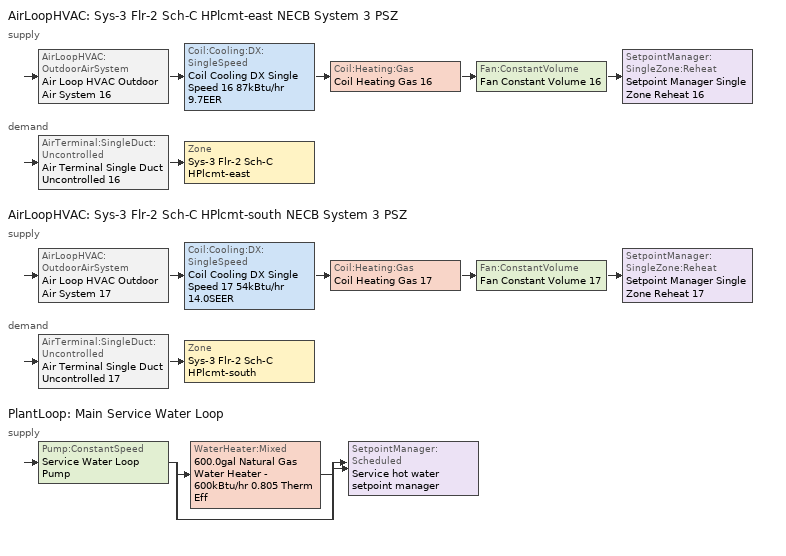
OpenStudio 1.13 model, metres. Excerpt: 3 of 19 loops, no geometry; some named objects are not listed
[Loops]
AirLoopHVAC 'Sys-3 Flr-2 Sch-C HPlcmt-east NECB System 3 PSZ'
 supply: AirLoopHVAC:OutdoorAirSystem 'Air Loop HVAC Outdoor Air System 16' > Coil:Cooling:DX:SingleSpeed 'Coil Cooling DX Single Speed 16 87kBtu/hr 9.7EER' > Coil:Heating:Gas 'Coil Heating Gas 16' > Fan:ConstantVolume 'Fan Constant Volume 16' > SetpointManager:SingleZone:Reheat 'Setpoint Manager Single Zone Reheat 16'
 demand: AirTerminal:SingleDuct:Uncontrolled 'Air Terminal Single Duct Uncontrolled 16' > Zone 'Sys-3 Flr-2 Sch-C HPlcmt-east'
AirLoopHVAC 'Sys-3 Flr-2 Sch-C HPlcmt-south NECB System 3 PSZ'
 supply: AirLoopHVAC:OutdoorAirSystem 'Air Loop HVAC Outdoor Air System 17' > Coil:Cooling:DX:SingleSpeed 'Coil Cooling DX Single Speed 17 54kBtu/hr 14.0SEER' > Coil:Heating:Gas 'Coil Heating Gas 17' > Fan:ConstantVolume 'Fan Constant Volume 17' > SetpointManager:SingleZone:Reheat 'Setpoint Manager Single Zone Reheat 17'
 demand: AirTerminal:SingleDuct:Uncontrolled 'Air Terminal Single Duct Uncontrolled 17' > Zone 'Sys-3 Flr-2 Sch-C HPlcmt-south'
PlantLoop 'Main Service Water Loop'
 supply: Pump:ConstantSpeed 'Service Water Loop Pump' > split
  | WaterHeater:Mixed '600.0gal Natural Gas Water Heater - 600kBtu/hr 0.805 Therm Eff'
  | bypass
  join > SetpointManager:Scheduled 'Service hot water setpoint manager'
[Sizing:Zone] Zone Cooling Design Supply Air Temperature Input Method=SupplyAirTemperature; Zone Cooling Design Supply Air Temperature {C}=13; Zone Cooling Design Supply Air Temperature Difference {deltaC}=11.11; Zone Heating Design Supply Air Temperature Input Method=SupplyAirTemperature; Zone Heating Design Supply Air Temperature {C}=43; Zone Heating Design Supply Air Temperature Difference {deltaC}=11.11; Zone Cooling Design Supply Air Humidity Ratio {kg-H2O/kg-air}=0.0085; Zone Heating Design Supply Air Humidity Ratio {kg-H2O/kg-air}=0.008; Zone Heating Sizing Factor=1.3; Zone Cooling Sizing Factor=1.1; Cooling Design Air Flow Method=DesignDay; Heating Design Air Flow Method=DesignDay; Account for Dedicated Outdoor Air System=No; Dedicated Outdoor Air System Control Strategy=NeutralSupplyAir; Dedicated Outdoor Air Low Setpoint Temperature for Design {C}=autosize; Dedicated Outdoor Air High Setpoint Temperature for Design {C}=autosize
Sys-3 Flr-2 Sch-C HPlcmt-east; Sys-3 Flr-2 Sch-C HPlcmt-south
[Zone equipment]
Sys-3 Flr-2 Sch-C HPlcmt-east: Air Terminal Single Duct Uncontrolled 16, Zone HVAC Baseboard Convective Water 16
Sys-3 Flr-2 Sch-C HPlcmt-south: Air Terminal Single Duct Uncontrolled 17, Zone HVAC Baseboard Convective Water 17
[PlantLoop]
Main Service Water Loop: Maximum Loop Temperature {C}=60; Minimum Loop Temperature {C}=10; Plant Loop Volume {m3}=Autocalculate; Load Distribution Scheme=Optimal
[Sizing:Plant]
Main Service Water Loop: Loop Type=Heating; Design Loop Exit Temperature {C}=60; Loop Design Temperature Difference {deltaC}=5; Sizing Option=NonCoincident; Zone Timesteps in Averaging Window=1; Coincident Sizing Factor Mode=None
[Pump:ConstantSpeed]
Service Water Loop Pump: Rated Flow Rate {m3/s}=autosize; Rated Pump Head {Pa}=34026; Rated Power Consumption {W}=autosize; Motor Efficiency=1; Fraction of Motor Inefficiencies to Fluid Stream=0; Pump Control Type=Intermittent
[AirLoopHVAC] Design Supply Air Flow Rate {m3/s}=AutoSize
Name | Availability Schedule | Availability Manager
Sys-3 Flr-2 Sch-C HPlcmt-east NECB System 3 PSZ | Sys-3 Flr-2 Sch-C HPlcmt-east NECB System 3 PSZ Occ Sch | Availability Manager Night Cycle 11
Sys-3 Flr-2 Sch-C HPlcmt-south NECB System 3 PSZ | Sys-3 Flr-2 Sch-C HPlcmt-south NECB System 3 PSZ Occ Sch | Availability Manager Night Cycle 12
[Sizing:System] Type of Load to Size On=Sensible; Design Outdoor Air Flow Rate {m3/s}=Autosize; Minimum System Air Flow Ratio=1; Preheat Design Temperature {C}=7; Preheat Design Humidity Ratio {kg-H2O/kg-Air}=0.008; Precool Design Temperature {C}=13; Precool Design Humidity Ratio {kg-H2O/kg-Air}=0.008; Central Cooling Design Supply Air Temperature {C}=13; Central Heating Design Supply Air Temperature {C}=43; Sizing Option=NonCoincident; 100% Outdoor Air in Cooling=No; 100% Outdoor Air in Heating=No; Central Cooling Design Supply Air Humidity Ratio {kg-H2O/kg-Air}=0.0085; Central Heating Design Supply Air Humidity Ratio {kg-H2O/kg-Air}=0.008; Cooling Design Air Flow Method=DesignDay; Cooling Design Air Flow Rate {m3/s}=0; Heating Design Air Flow Method=DesignDay; Heating Design Air Flow Rate {m3/s}=0; System Outdoor Air Method=ZoneSum; Zone Maximum Outdoor Air Fraction=1; Cooling Supply Air Flow Rate Per Floor Area {m3/s-m2}=0.00996765; Cooling Fraction of Autosized Cooling Supply Air Flow Rate=1; Cooling Supply Air Flow Rate Per Unit Cooling Capacity {m3/s-W}=3.94755e-05; Heating Supply Air Flow Rate Per Floor Area {m3/s-m2}=0.00996765; Heating Fraction of Autosized Heating Supply Air Flow Rate=1; Heating Fraction of Autosized Cooling Supply Air Flow Rate=1; Heating Supply Air Flow Rate Per Unit Heating Capacity {m3/s-W}=3.15882e-05; Cooling Design Capacity Method=CoolingDesignCapacity; Cooling Design Capacity {W}=autosize; Cooling Design Capacity Per Floor Area {W/m2}=234.7; Fraction of Autosized Cooling Design Capacity=1; Heating Design Capacity Method=HeatingDesignCapacity; Heating Design Capacity {W}=autosize; Heating Design Capacity Per Floor Area {W/m2}=157; Fraction of Autosized Heating Design Capacity=1; Central Cooling Capacity Control Method=OnOff
Sys-3 Flr-2 Sch-C HPlcmt-east NECB System 3 PSZ; Sys-3 Flr-2 Sch-C HPlcmt-south NECB System 3 PSZ
[Fan:ConstantVolume] Availability Schedule=Always On Discrete; Fan Efficiency=0.39975; Pressure Rise {Pa}=640; Maximum Flow Rate {m3/s}=AutoSize; Motor Efficiency=0.615
Fan Constant Volume 16; Fan Constant Volume 17
[Coil:Heating:Gas] Availability Schedule=Always On Discrete; Gas Burner Efficiency=0.8; Nominal Capacity {W}=AutoSize; Parasitic Electric Load {W}=0; Parasitic Gas Load {W}=0
Coil Heating Gas 16; Coil Heating Gas 17
[Coil:Cooling:DX:SingleSpeed] Availability Schedule=Always On Discrete; Rated Total Cooling Capacity {W}=autosize; Rated Sensible Heat Ratio=autosize; Rated Air Flow Rate {m3/s}=autosize; Rated Evaporator Fan Power Per Volume Flow Rate {W/(m3/s)}=773.3; Condenser Type=AirCooled; Evaporative Condenser Effectiveness=0; Evaporative Condenser Air Flow Rate {m3/s}=Autosize; Evaporative Condenser Pump Rated Power Consumption {W}=Autosize; Crankcase Heater Capacity {W}=0; Maximum Outdoor Dry-Bulb Temperature for Crankcase Heater Operation {C}=0; Basin Heater Capacity {W/K}=0; Basin Heater Setpoint Temperature {C}=10
Name | Rated COP {W/W} | Total Cooling Capacity Function of Temperature Curve | Total Cooling Capacity Function of Flow Fraction Curve | Energy Input Ratio Function of Temperature Curve | Energy Input Ratio Function of Flow Fraction Curve | Part Load Fraction Correlation Curve
Coil Cooling DX Single Speed 16 87kBtu/hr 9.7EER | 3.34478 | DXCOOL-NECB2011-REF-CAPFT 7 | DXCOOL-NECB2011-REF-CAPFFLOW 7 | DXCOOL-NECB2011-REF-COOLEIRFT 7 | DXCOOL-NECB2011-REF-COOLEIRFFLOW 7 | DXCOOL-NECB2011-REF-COOLPLFFPLR 7
Coil Cooling DX Single Speed 17 54kBtu/hr 14.0SEER | 3.8248 | DXCOOL-NECB2011-REF-CAPFT 8 | DXCOOL-NECB2011-REF-CAPFFLOW 8 | DXCOOL-NECB2011-REF-COOLEIRFT 8 | DXCOOL-NECB2011-REF-COOLEIRFFLOW 8 | DXCOOL-NECB2011-REF-COOLPLFFPLR 8
[Controller:OutdoorAir] Minimum Outdoor Air Flow Rate {m3/s}=Autosize; Maximum Outdoor Air Flow Rate {m3/s}=Autosize; Economizer Control Action Type=ModulateFlow; Lockout Type=NoLockout; Minimum Limit Type=FixedMinimum; High Humidity Control=No; Heat Recovery Bypass Control Type=BypassWhenWithinEconomizerLimits
Name | Economizer Control Type | Minimum Outdoor Air Schedule | Controller Mechanical Ventilation | Economizer Maximum Limit Dry-Bulb Temperature {C} | Economizer Maximum Limit Enthalpy {J/kg} | Economizer Minimum Limit Dry-Bulb Temperature {C}
Controller Outdoor Air 16 | DifferentialEnthalpy | Sys-3 Flr-2 Sch-C HPlcmt-east NECB System 3 PSZ Occ Sch | Controller Mechanical Ventilation 16
Controller Outdoor Air 17 | NoEconomizer | Sys-3 Flr-2 Sch-C HPlcmt-south NECB System 3 PSZ Occ Sch | Controller Mechanical Ventilation 17 | 28 | 64000 | -100
[Controller:MechanicalVentilation] Availability Schedule=Always On Discrete; System Outdoor Air Method=ZoneSum
Controller Mechanical Ventilation 16; Controller Mechanical Ventilation 17
[AirLoopHVAC:OutdoorAirSystem]
Name | Controller
Air Loop HVAC Outdoor Air System 16 | Controller Outdoor Air 16
Air Loop HVAC Outdoor Air System 17 | Controller Outdoor Air 17
[SetpointManager:SingleZone:Reheat] Minimum Supply Air Temperature {C}=12.8; Maximum Supply Air Temperature {C}=13
Name | Control Zone
Setpoint Manager Single Zone Reheat 16 | Sys-3 Flr-2 Sch-C HPlcmt-east
Setpoint Manager Single Zone Reheat 17 | Sys-3 Flr-2 Sch-C HPlcmt-south
[AirTerminal:SingleDuct:Uncontrolled] Availability Schedule=Always On Discrete; Maximum Air Flow Rate {m3/s}=AutoSize
Air Terminal Single Duct Uncontrolled 16; Air Terminal Single Duct Uncontrolled 17
[SetpointManager:Scheduled]
Service hot water setpoint manager: Control Variable=Temperature; Schedule=Service Water Loop Temp - 140F
[WaterHeater:Mixed]
600.0gal Natural Gas Water Heater - 600kBtu/hr 0.805 Therm Eff: Tank Volume {m3}=2.27125; Setpoint Temperature Schedule=Service Water Loop Temp - 140F; Deadband Temperature Difference {deltaC}=2; Maximum Temperature Limit {C}=82.2222; Heater Control Type=Cycle; Heater Maximum Capacity {W}=175843; Heater Fuel Type=NaturalGas; Heater Thermal Efficiency=0.804593; Part Load Factor Curve=SWH-EFFFPLR-NECB2011; Off Cycle Parasitic Fuel Consumption Rate {W}=878.92; Off Cycle Parasitic Fuel Type=NaturalGas; Off Cycle Parasitic Heat Fraction to Tank=0.8; On Cycle Parasitic Fuel Consumption Rate {W}=878.92; On Cycle Parasitic Fuel Type=NaturalGas; On Cycle Parasitic Heat Fraction to Tank=0; Ambient Temperature Indicator=Schedule; Ambient Temperature Schedule=Water Heater Ambient Temp Schedule - 70F; Off Cycle Loss Coefficient to Ambient Temperature {W/K}=20.7661; On Cycle Loss Coefficient to Ambient Temperature {W/K}=20.7661; Use Side Effectiveness=1; Source Side Effectiveness=1; Use Side Design Flow Rate {m3/s}=autosize; Source Side Design Flow Rate {m3/s}=autosize; Indirect Water Heating Recovery Time {hr}=1.5
[AvailabilityManager:NightCycle] Control Type=CycleOnAny; Thermostat Tolerance {deltaC}=1; Cycling Run Time {s}=3600
Availability Manager Night Cycle 11; Availability Manager Night Cycle 12
[Schedule:Ruleset]
Name | Default Day Schedule | Summer Design Day Schedule | Winter Design Day Schedule
Service Water Loop Temp - 140F | Service Water Loop Temp - 140F Default
Water Heater Ambient Temp Schedule - 70F | Water Heater Ambient Temp Schedule - 70F Default
Sys-3 Flr-2 Sch-C HPlcmt-east NECB System 3 PSZ Occ Sch | Sys-3 Flr-2 Sch-C HPlcmt-east NECB System 3 PSZ Occ Sch Default | Sys-3 Flr-2 Sch-C HPlcmt-east NECB System 3 PSZ Occ Sch Summer Design Day | Sys-3 Flr-2 Sch-C HPlcmt-east NECB System 3 PSZ Occ Sch Winter Design Day
Sys-3 Flr-2 Sch-C HPlcmt-south NECB System 3 PSZ Occ Sch | Sys-3 Flr-2 Sch-C HPlcmt-south NECB System 3 PSZ Occ Sch Default | Sys-3 Flr-2 Sch-C HPlcmt-south NECB System 3 PSZ Occ Sch Summer Design Day | Sys-3 Flr-2 Sch-C HPlcmt-south NECB System 3 PSZ Occ Sch Winter Design Day
[Schedule:Day]
Service Water Loop Temp - 140F Default: 24, 0, 60
Water Heater Ambient Temp Schedule - 70F Default: 24, 0, 21.1111
Sys-3 Flr-2 Sch-C HPlcmt-east NECB System 3 PSZ Occ Sch Default; Sys-3 Flr-2 Sch-C HPlcmt-east NECB System 3 PSZ Occ Sch Winter Design Day; Sys-3 Flr-2 Sch-C HPlcmt-east NECB System 3 PSZ Occ Sch Summer Design Day; Sys-3 Flr-2 Sch-C HPlcmt-south NECB System 3 PSZ Occ Sch Default; Sys-3 Flr-2 Sch-C HPlcmt-south NECB System 3 PSZ Occ Sch Winter Design Day; Sys-3 Flr-2 Sch-C HPlcmt-south NECB System 3 PSZ Occ Sch Summer Design Day: 24, 0, 1
Sys-3 Flr-2 Sch-C HPlcmt-east NECB System 3 PSZ Occ Sch Monday; Sys-3 Flr-2 Sch-C HPlcmt-east NECB System 3 PSZ Occ Sch Tuesday; Sys-3 Flr-2 Sch-C HPlcmt-east NECB System 3 PSZ Occ Sch Wednesday; Sys-3 Flr-2 Sch-C HPlcmt-east NECB System 3 PSZ Occ Sch Thursday; Sys-3 Flr-2 Sch-C HPlcmt-east NECB System 3 PSZ Occ Sch Friday; Sys-3 Flr-2 Sch-C HPlcmt-east NECB System 3 PSZ Occ Sch Saturday; Sys-3 Flr-2 Sch-C HPlcmt-south NECB System 3 PSZ Occ Sch Monday; Sys-3 Flr-2 Sch-C HPlcmt-south NECB System 3 PSZ Occ Sch Tuesday; Sys-3 Flr-2 Sch-C HPlcmt-south NECB System 3 PSZ Occ Sch Wednesday; Sys-3 Flr-2 Sch-C HPlcmt-south NECB System 3 PSZ Occ Sch Thursday; Sys-3 Flr-2 Sch-C HPlcmt-south NECB System 3 PSZ Occ Sch Friday; Sys-3 Flr-2 Sch-C HPlcmt-south NECB System 3 PSZ Occ Sch Saturday: 9, 0, 0, 21, 0, 1, 24, 0, 0
Sys-3 Flr-2 Sch-C HPlcmt-east NECB System 3 PSZ Occ Sch Sunday; Sys-3 Flr-2 Sch-C HPlcmt-south NECB System 3 PSZ Occ Sch Sunday: 11, 0, 0, 19, 0, 1, 24, 0, 0
[Schedule:Rule] Date Specification Type=DateRange; Start Month=1; Start Day=1; End Month=12
Name | Schedule Ruleset | Rule Order | Day Schedule | Apply Monday | End Day | Apply Tuesday | Apply Wednesday | Apply Thursday | Apply Friday | Apply Saturday | Apply Sunday
Sys-3 Flr-2 Sch-C HPlcmt-east NECB System 3 PSZ Occ Sch Monday Rule | Sys-3 Flr-2 Sch-C HPlcmt-east NECB System 3 PSZ Occ Sch | 6 | Sys-3 Flr-2 Sch-C HPlcmt-east NECB System 3 PSZ Occ Sch Monday | Yes | 25
Sys-3 Flr-2 Sch-C HPlcmt-east NECB System 3 PSZ Occ Sch Tuesday Rule | Sys-3 Flr-2 Sch-C HPlcmt-east NECB System 3 PSZ Occ Sch | 5 | Sys-3 Flr-2 Sch-C HPlcmt-east NECB System 3 PSZ Occ Sch Tuesday |  | 26 | Yes
Sys-3 Flr-2 Sch-C HPlcmt-east NECB System 3 PSZ Occ Sch Wednesday Rule | Sys-3 Flr-2 Sch-C HPlcmt-east NECB System 3 PSZ Occ Sch | 4 | Sys-3 Flr-2 Sch-C HPlcmt-east NECB System 3 PSZ Occ Sch Wednesday |  | 27 |  | Yes
Sys-3 Flr-2 Sch-C HPlcmt-east NECB System 3 PSZ Occ Sch Thursday Rule | Sys-3 Flr-2 Sch-C HPlcmt-east NECB System 3 PSZ Occ Sch | 3 | Sys-3 Flr-2 Sch-C HPlcmt-east NECB System 3 PSZ Occ Sch Thursday |  | 28 |  |  | Yes
Sys-3 Flr-2 Sch-C HPlcmt-east NECB System 3 PSZ Occ Sch Friday Rule | Sys-3 Flr-2 Sch-C HPlcmt-east NECB System 3 PSZ Occ Sch | 2 | Sys-3 Flr-2 Sch-C HPlcmt-east NECB System 3 PSZ Occ Sch Friday |  | 29 |  |  |  | Yes
Sys-3 Flr-2 Sch-C HPlcmt-east NECB System 3 PSZ Occ Sch Saturday Rule | Sys-3 Flr-2 Sch-C HPlcmt-east NECB System 3 PSZ Occ Sch | 1 | Sys-3 Flr-2 Sch-C HPlcmt-east NECB System 3 PSZ Occ Sch Saturday |  | 30 |  |  |  |  | Yes
Sys-3 Flr-2 Sch-C HPlcmt-east NECB System 3 PSZ Occ Sch Sunday Rule | Sys-3 Flr-2 Sch-C HPlcmt-east NECB System 3 PSZ Occ Sch | 0 | Sys-3 Flr-2 Sch-C HPlcmt-east NECB System 3 PSZ Occ Sch Sunday |  | 31 |  |  |  |  |  | Yes
Sys-3 Flr-2 Sch-C HPlcmt-south NECB System 3 PSZ Occ Sch Monday Rule | Sys-3 Flr-2 Sch-C HPlcmt-south NECB System 3 PSZ Occ Sch | 6 | Sys-3 Flr-2 Sch-C HPlcmt-south NECB System 3 PSZ Occ Sch Monday | Yes | 25
Sys-3 Flr-2 Sch-C HPlcmt-south NECB System 3 PSZ Occ Sch Tuesday Rule | Sys-3 Flr-2 Sch-C HPlcmt-south NECB System 3 PSZ Occ Sch | 5 | Sys-3 Flr-2 Sch-C HPlcmt-south NECB System 3 PSZ Occ Sch Tuesday |  | 26 | Yes
Sys-3 Flr-2 Sch-C HPlcmt-south NECB System 3 PSZ Occ Sch Wednesday Rule | Sys-3 Flr-2 Sch-C HPlcmt-south NECB System 3 PSZ Occ Sch | 4 | Sys-3 Flr-2 Sch-C HPlcmt-south NECB System 3 PSZ Occ Sch Wednesday |  | 27 |  | Yes
Sys-3 Flr-2 Sch-C HPlcmt-south NECB System 3 PSZ Occ Sch Thursday Rule | Sys-3 Flr-2 Sch-C HPlcmt-south NECB System 3 PSZ Occ Sch | 3 | Sys-3 Flr-2 Sch-C HPlcmt-south NECB System 3 PSZ Occ Sch Thursday |  | 28 |  |  | Yes
Sys-3 Flr-2 Sch-C HPlcmt-south NECB System 3 PSZ Occ Sch Friday Rule | Sys-3 Flr-2 Sch-C HPlcmt-south NECB System 3 PSZ Occ Sch | 2 | Sys-3 Flr-2 Sch-C HPlcmt-south NECB System 3 PSZ Occ Sch Friday |  | 29 |  |  |  | Yes
Sys-3 Flr-2 Sch-C HPlcmt-south NECB System 3 PSZ Occ Sch Saturday Rule | Sys-3 Flr-2 Sch-C HPlcmt-south NECB System 3 PSZ Occ Sch | 1 | Sys-3 Flr-2 Sch-C HPlcmt-south NECB System 3 PSZ Occ Sch Saturday |  | 30 |  |  |  |  | Yes
Sys-3 Flr-2 Sch-C HPlcmt-south NECB System 3 PSZ Occ Sch Sunday Rule | Sys-3 Flr-2 Sch-C HPlcmt-south NECB System 3 PSZ Occ Sch | 0 | Sys-3 Flr-2 Sch-C HPlcmt-south NECB System 3 PSZ Occ Sch Sunday |  | 31 |  |  |  |  |  | Yes
[Schedule:Constant]
Always On Discrete: Value=1
[Curve:Biquadratic] Minimum Value of x=13; Maximum Value of x=24; Minimum Value of y=24; Maximum Value of y=46
Name | Coefficient1 Constant | Coefficient2 x | Coefficient3 x**2 | Coefficient4 y | Coefficient5 y**2 | Coefficient6 x*y
DXCOOL-NECB2011-REF-CAPFT 7; DXCOOL-NECB2011-REF-CAPFT 8 | 0.867905 | 0.0142459 | 0.00055436 | -0.0075575 | 3.3e-05 | -0.0001918
DXCOOL-NECB2011-REF-COOLEIRFT 7; DXCOOL-NECB2011-REF-COOLEIRFT 8 | 0.116936 | 0.0284933 | -0.0004112 | 0.0214108 | 0.00016103 | -0.0006791
[Curve:Quadratic] Coefficient1 Constant=1; Coefficient2 x=0; Coefficient3 x**2=0; Minimum Value of x=0; Maximum Value of x=1
DXCOOL-NECB2011-REF-CAPFFLOW 7; DXCOOL-NECB2011-REF-COOLEIRFFLOW 7; DXCOOL-NECB2011-REF-CAPFFLOW 8; DXCOOL-NECB2011-REF-COOLEIRFFLOW 8
[Curve:Cubic] Maximum Value of x=1
Name | Coefficient1 Constant | Coefficient2 x | Coefficient3 x**2 | Coefficient4 x**3 | Minimum Value of x
DXCOOL-NECB2011-REF-COOLPLFFPLR 7; DXCOOL-NECB2011-REF-COOLPLFFPLR 8 | 0.0277 | 4.9151 | -8.184 | 4.2702 | 0.7
SWH-EFFFPLR-NECB2011 | 0.7576 | 1.0071 | -1.4443 | 0.6844 | 0
